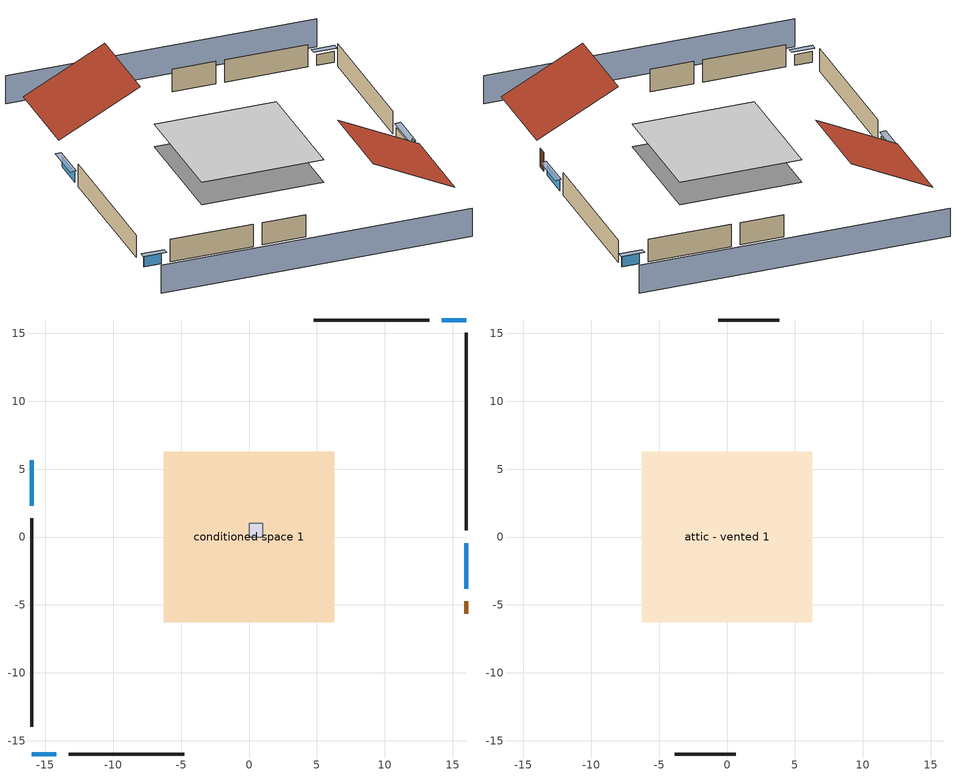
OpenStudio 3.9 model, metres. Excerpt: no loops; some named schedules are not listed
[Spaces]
conditioned space 1
 floor outside (Floor1 construction): -6.28,-6.28 -6.28,6.28 6.28,6.28 6.28,-6.28 z0.61
 wall outside (Wall1 construction): -15.98,1.36 -15.98,-13.97 z0.61:3.05
 wall outside (Wall2 construction): 13.28,15.98 4.76,15.98 z0.61:3.05
 wall outside (Wall3 construction): 15.98,0.48 15.98,15.05 z0.61:3.05
 wall outside (Wall4 construction): -13.28,-15.98 -4.76,-15.98 z0.61:3.05
 wall outside (AdiabaticWallConstruction): -15.98,5.66 -15.98,2.29 / 15.98,-3.82 15.98,-0.45 z0.61:1.71; 15.98,15.98 14.21,15.98 / -15.98,-15.98 -14.21,-15.98 z0.61:1.77
 wall outside (AdiabaticWallConstruction 1): 15.98,-5.66 15.98,-4.75 z0.61:2.64
 window (WindowConstruction): -15.98,5.66 -15.98,2.29 z0.61:1.71
 window (WindowConstruction 1): 15.98,15.98 14.21,15.98 z0.61:1.77
 window (WindowConstruction 2): 15.98,-3.82 15.98,-0.45 z0.61:1.71
 window (WindowConstruction 3): -15.98,-15.98 -14.21,-15.98 z0.61:1.77
 door (Door): 15.98,-5.66 15.98,-4.75 z0.61:2.64
central ac and furnace airloop ret air space
 floor adiabatic (AdiabaticConst): 0,0 0,1 1,1 1,0 z0
 wall adiabatic (AdiabaticConst): 0,1 0,0 1,0 1,1 0,1 z0:1
 ceiling adiabatic (AdiabaticConst): 1,0 1,1 0,1 0,0 z1
attic - vented 1
 floor to conditioned space 1 (Floor2 construction Reversed): -6.28,-6.28 -6.28,6.28 6.28,6.28 6.28,-6.28 z3.05
 wall outside (Wall5 construction): 3.83,15.98 -0.66,15.98 z0.61:3.05
 wall outside (Wall6 construction): -3.83,-15.98 0.66,-15.98 z0.61:3.05
 roof outside (Roof1 construction): -15.98,6.59,3.05 -7.58,6.59,7.25 -7.58,15.98,7.25 -15.98,15.98,3.05
 roof outside (Roof2 construction): 15.98,-6.59,3.05 7.58,-6.59,7.25 7.58,-15.98,7.25 15.98,-15.98,3.05
shading: -15.98,-20.55 15.98,-20.55 / 15.98,20.55 -15.98,20.55 z0:3.05; -15.98,1.99 -15.98,5.97 -16.59,5.97 -16.59,1.99 z2.01; 13.9,15.98 16.29,15.98 16.29,16.59 13.9,16.59 z2.07; 15.98,-0.14 15.98,-4.12 16.59,-4.12 16.59,-0.14 z2.01; -13.9,-15.98 -16.29,-15.98 -16.29,-16.59 -13.9,-16.59 z2.07
[Site]
Portland Intl Arpt_OR: Latitude {deg}=45.59; Longitude {deg}=-122.6; Time Zone {hr}=-8; Elevation {m}=33; Terrain=Suburbs; Keep Site Location Information=Yes
[Site:GroundTemperature:Shallow]
10.2558, 8.96328, 8.85977, 9.47314, 11.9355, 14.3863, 16.5111, 17.8571, 17.9714, 16.8767, 14.8061, 12.4304
[Site:WaterMainsTemperature]
Calculation Method=Schedule; Temperature Schedule=mains temperature schedule
[Building]
Building 1
[Material] Roughness=Rough
Name | Thickness {m} | Conductivity {W/m-K} | Density {kg/m3} | Specific Heat {J/kg-K} | Thermal Absorptance | Solar Absorptance | Visible Absorptance
asphalt or fiberglass shingles | 0.00635 | 0.162714 | 1121.4 | 1465.45 | 0.9 | 0.85 | 0.85
roof rigid ins | 0.00281632 | 0.029427 | 32.04 | 1214.23 | 0.9 | 0.7 | 0.7
osb sheathing 0.5 in. | 0.0127 | 0.115458 | 512.64 | 1214.23 | 0.9 | 0.6 | 0.6
wood siding | 0.0254 | 0.102417 | 544.68 | 1172.36 | 0.9 | 0.85 | 0.85
osb sheathing 0.5 in. 1 | 0.0127 | 0.115458 | 512.64 | 1214.23 | 0.9 | 0.7 | 0.7
wall stud and cavity | 0.1397 | 0.550994 | 139.0536 | 1170.24 | 0.9 | 0.7 | 0.7
gypsum board | 0.0127 | 0.160291 | 801 | 837.4 | 0.9 | 0.6 | 0.6
wall stud and cavity 1 | 0.1397 | 0.727959 | 139.0536 | 1170.24 | 0.9 | 0.6 | 0.6
floor stud and cavity | 0.1397 | 0.501511 | 92.3553 | 1139.71 | 0.9 | 0.7 | 0.7
osb sheathing 0.75 in. | 0.01905 | 0.115458 | 512.64 | 1214.23 | 0.9 | 0.7 | 0.7
floor covering | 0.0127 | 0.0433444 | 54.468 | 1339.84 | 0.9 | 0.6 | 0.6
ceiling loosefill ins | 0.0846667 | 0.0480833 | 16.02 | 1046.75 | 0.9 | 0.7 | 0.7
ceiling stud and cavity | 0.1397 | 0.302811 | 65.682 | 1177.47 | 0.9 | 0.7 | 0.7
wood siding 1; wood siding 2 | 0.0254 | 0.102417 | 544.68 | 1172.36
wall rigid ins | 0.512978 | 0.029427 | 32.04 | 1214.23 | 0.9 | 0.7 | 0.7
wall stud and cavity 2 | 0.0889 | 0.380278 | 52.3479 | 1209.89 | 0.9 | 0.7 | 0.7
door material | 0.04445 | 0.0612267 | 512.64 | 1214.23 | 0.9 | 0.7 | 0.7
wall stud and cavity 3 | 0.0889 | 0.391764 | 83.0341 | 1211.67 | 0.9 | 0.7 | 0.7
furniture material conditioned space 1 | 0.1524 | 0.115458 | 640.8 | 1214.23 | 0.9 | 0.6 | 0.6
[Construction]
Roof1 construction; Roof2 construction: asphalt or fiberglass shingles, roof rigid ins, osb sheathing 0.5 in.
Wall1 construction; Wall2 construction; Wall3 construction; Wall4 construction: wood siding, osb sheathing 0.5 in. 1, wall stud and cavity, gypsum board
Wall5 construction; Wall6 construction: wood siding, osb sheathing 0.5 in. 1, wall stud and cavity 1
Floor1 construction: floor stud and cavity, osb sheathing 0.75 in., floor covering
Floor2 construction Reversed: gypsum board, ceiling stud and cavity, ceiling loosefill ins
WindowConstruction; WindowConstruction 1; WindowConstruction 2; WindowConstruction 3: WindowMaterial
AdiabaticWallConstruction: wood siding 1, wall rigid ins, wall stud and cavity 2, gypsum board
Door: door material
AdiabaticWallConstruction 1: wood siding 2, wall rigid ins, wall stud and cavity 2, gypsum board
PartitionWallConstruction: gypsum board, wall stud and cavity 3, gypsum board
furniture construction conditioned space 1: furniture material conditioned space 1
AdiabaticConst: Adiabatic
[WindowMaterial:SimpleGlazingSystem]
WindowMaterial: U-Factor {W/m2-K}=6.58648; Solar Heat Gain Coefficient=0.76
[Material:NoMass]
Adiabatic: Roughness=Rough; Thermal Resistance {m2-K/W}=176.1
[ThermalZone] Multiplier=1; Use Ideal Air Loads=No
Name | Volume {m3} | Thermostat
conditioned space | 384.656 | conditioned space temperature setpoint
attic - vented | 147.678
central ac and furnace airloop ret air zone | 1
[Sizing:Zone] Zone Cooling Design Supply Air Temperature Input Method=SupplyAirTemperature; Zone Cooling Design Supply Air Temperature {C}=14; Zone Cooling Design Supply Air Temperature Difference {deltaC}=11.11; Zone Heating Design Supply Air Temperature Input Method=SupplyAirTemperature; Zone Heating Design Supply Air Temperature {C}=40; Zone Heating Design Supply Air Temperature Difference {deltaC}=11.11; Zone Cooling Design Supply Air Humidity Ratio {kg-H2O/kg-air}=0.0085; Zone Heating Design Supply Air Humidity Ratio {kg-H2O/kg-air}=0.008; Cooling Design Air Flow Method=DesignDay; Heating Design Air Flow Method=DesignDay; Account for Dedicated Outdoor Air System=No; Dedicated Outdoor Air System Control Strategy=NeutralSupplyAir; Dedicated Outdoor Air Low Setpoint Temperature for Design {C}=autosize; Dedicated Outdoor Air High Setpoint Temperature for Design {C}=autosize; Zone Load Sizing Method=Sensible Load Only No Latent Load; Zone Latent Cooling Design Supply Air Humidity Ratio Input Method=HumidityRatioDifference; Zone Cooling Design Supply Air Humidity Ratio Difference {kgWater/kgDryAir}=0.005; Zone Latent Heating Design Supply Air Humidity Ratio Input Method=HumidityRatioDifference; Zone Humidification Design Supply Air Humidity Ratio Difference {kgWater/kgDryAir}=0.005; Sizing Option=Coincident
attic - vented; central ac and furnace airloop ret air zone
[Space]
Name | Thermal Zone | Volume {m3}
conditioned space 1 | conditioned space | 384.656
attic - vented 1 | attic - vented | 147.678
central ac and furnace airloop ret air space | central ac and furnace airloop ret air zone
[ThermostatSetpoint:DualSetpoint]
conditioned space temperature setpoint: Heating Setpoint Temperature Schedule=heating setpoint; Cooling Setpoint Temperature Schedule=cooling setpoint; Temperature Difference Between Cutout And Setpoint {deltaC}=0
[SurfaceProperty:IncidentSolarMultiplier] Incident Solar Multiplier=1; Incident Solar Multiplier Schedule=trans schedule winter=0.85 summer=0.7
Window1; Window2; Window3; Window4
[InternalMass:Definition] Design Level Calculation Method=SurfaceArea
Name | Construction | Surface Area {m2}
partition wall mass | PartitionWallConstruction | 157.749
furniture mass conditioned space 1 | furniture construction conditioned space 1 | 63.09974
[InternalMass] Space or SpaceType=conditioned space 1; Multiplier=1
Name | Internal Mass Definition
partition wall mass | partition wall mass
furniture mass conditioned space 1 | furniture mass conditioned space 1
[Fan:SystemModel]
central ac and furnace supply fan: Availability Schedule=Always On Discrete; Design Maximum Air Flow Rate {m3/s}=0.80467; Speed Control Method=Discrete; Electric Power Minimum Flow Rate Fraction=0.2; Design Pressure Rise {Pa}=500; Motor Efficiency=1; Motor In Air Stream Fraction=1; Design Electric Power Consumption {W}=autosize; Design Power Sizing Method=PowerPerFlow; Electric Power Per Unit Flow Rate {W/(m3/s)}=1059.44; Electric Power Per Unit Flow Rate Per Unit Pressure {W-s/m3-Pa}=1.66667; Fan Total Efficiency=0.7; Motor Loss Radiative Fraction=0; Speed Flow Fraction 1=0.87801; Speed Electric Power Fraction 1=0.67685; Speed Flow Fraction 2=1; Speed Electric Power Fraction 2=1
[EnergyManagementSystem:Sensor]
Name | Output Variable or Output Meter Index Key | Output Variable or Output Meter
central_ac_and_furnace_supply_fan_s; central_ac_and_furnace_supply_fan_s_1 | central ac and furnace supply fan | Fan Electricity Energy
water_heater_T_set | water heater setpoint | Schedule Value
out_pb_s |  | Site Outdoor Air Barometric Pressure
out_wt_s |  | Site Outdoor Air Humidity Ratio
site_vw_s |  | Site Wind Speed
cool_season | cooling season schedule | Schedule Value
central_ac_and_furnace_airloop_Fan_RTF_s | central ac and furnace supply fan | Fan Runtime Fraction Speed 1
central_ac_and_furnace_airloop_Fan_RTF_s_1 | central ac and furnace supply fan | Fan Runtime Fraction Speed 2
central_ac_and_furnace_airloop_AH_MFR_s | Node 5 | System Node Mass Flow Rate
central_ac_and_furnace_airloop_AH_VFR_s | Node 5 | System Node Current Density Volume Flow Rate
central_ac_and_furnace_airloop_AH_Tout_s | Node 5 | System Node Temperature
central_ac_and_furnace_airloop_AH_Wout_s | Node 5 | System Node Humidity Ratio
central_ac_and_furnace_airloop_RA_T_s | Node 8 | System Node Temperature
central_ac_and_furnace_airloop_Ra_W_s | Node 8 | System Node Humidity Ratio
central_ac_and_furnace_airloop_0_DZ_T_s | attic - vented | Zone Air Temperature
central_ac_and_furnace_airloop_0_DZ_W_s | attic - vented | Zone Mean Air Humidity Ratio
natural_vent_s | natural vent schedule | Schedule Value
htg_sp_s | heating setpoint | Schedule Value
clg_sp_s | cooling setpoint | Schedule Value
mech_vent_range_fan_0_sch_s | mech vent range fan 0 schedule | Schedule Value
mech_vent_bath_fan_0_sch_s | mech vent bath fan 0 schedule | Schedule Value
clothes_dryer_exhaust_0_sch_s | clothes_dryer | Schedule Value
htg_load_cond |  | Heating:EnergyTransfer:Zone:CONDITIONED SPACE
clg_load_cond |  | Cooling:EnergyTransfer:Zone:CONDITIONED SPACE
htg_load_duct |  | Heating:EnergyTransfer:Zone:CENTRAL AC AND FURNACE AIRLOOP RET AIR ZONE
clg_load_duct |  | Cooling:EnergyTransfer:Zone:CENTRAL AC AND FURNACE AIRLOOP RET AIR ZONE
s_conv | Floor1 | Surface Inside Face Convection Heat Gain Energy
s_ig | Floor1 | Surface Inside Face Internal Gains Radiation Heat Gain Energy
s_sol | Floor1 | Surface Inside Face Solar Radiation Heat Gain Energy
s_lgt | Floor1 | Surface Inside Face Lights Radiation Heat Gain Energy
s_surf | Floor1 | Surface Inside Face Net Surface Thermal Radiation Heat Gain Energy
s_conv_1 | Floor2 | Surface Inside Face Convection Heat Gain Energy
s_ig_1 | Floor2 | Surface Inside Face Internal Gains Radiation Heat Gain Energy
s_sol_1 | Floor2 | Surface Inside Face Solar Radiation Heat Gain Energy
s_lgt_1 | Floor2 | Surface Inside Face Lights Radiation Heat Gain Energy
s_surf_1 | Floor2 | Surface Inside Face Net Surface Thermal Radiation Heat Gain Energy
ss_sol | Door1 | Surface Inside Face Solar Radiation Heat Gain Energy
ss_lgt | Door1 | Surface Inside Face Lights Radiation Heat Gain Energy
ss_conv | Door1 | Surface Inside Face Convection Heat Gain Energy
ss_ig | Door1 | Surface Inside Face Internal Gains Radiation Heat Gain Energy
ss_surf | Door1 | Surface Inside Face Net Surface Thermal Radiation Heat Gain Energy
ss_conv_1 | Window1 | Surface Inside Face Convection Heat Gain Energy
ss_ig_1 | Window1 | Surface Inside Face Internal Gains Radiation Heat Gain Energy
ss_surf_1 | Window1 | Surface Inside Face Net Surface Thermal Radiation Heat Gain Energy
ss_trans_in | Window1 | Surface Window Transmitted Solar Radiation Rate
ss_back_out | Window1 | Surface Window Shortwave from Zone Back Out Window Heat Transfer Rate
ss_trans_out | Window1 | Surface Inside Face Initial Transmitted Diffuse Transmitted Out Window Solar Radiation Rate
ss_conv_2 | Window2 | Surface Inside Face Convection Heat Gain Energy
ss_ig_2 | Window2 | Surface Inside Face Internal Gains Radiation Heat Gain Energy
ss_surf_2 | Window2 | Surface Inside Face Net Surface Thermal Radiation Heat Gain Energy
ss_trans_in_1 | Window2 | Surface Window Transmitted Solar Radiation Rate
ss_back_out_1 | Window2 | Surface Window Shortwave from Zone Back Out Window Heat Transfer Rate
ss_trans_out_1 | Window2 | Surface Inside Face Initial Transmitted Diffuse Transmitted Out Window Solar Radiation Rate
ss_conv_3 | Window3 | Surface Inside Face Convection Heat Gain Energy
ss_ig_3 | Window3 | Surface Inside Face Internal Gains Radiation Heat Gain Energy
ss_surf_3 | Window3 | Surface Inside Face Net Surface Thermal Radiation Heat Gain Energy
ss_trans_in_2 | Window3 | Surface Window Transmitted Solar Radiation Rate
ss_back_out_2 | Window3 | Surface Window Shortwave from Zone Back Out Window Heat Transfer Rate
ss_trans_out_2 | Window3 | Surface Inside Face Initial Transmitted Diffuse Transmitted Out Window Solar Radiation Rate
ss_conv_4 | Window4 | Surface Inside Face Convection Heat Gain Energy
ss_ig_4 | Window4 | Surface Inside Face Internal Gains Radiation Heat Gain Energy
ss_surf_4 | Window4 | Surface Inside Face Net Surface Thermal Radiation Heat Gain Energy
ss_trans_in_3 | Window4 | Surface Window Transmitted Solar Radiation Rate
ss_back_out_3 | Window4 | Surface Window Shortwave from Zone Back Out Window Heat Transfer Rate
ss_trans_out_3 | Window4 | Surface Inside Face Initial Transmitted Diffuse Transmitted Out Window Solar Radiation Rate
s_conv_2 | Wall1 | Surface Inside Face Convection Heat Gain Energy
s_ig_2 | Wall1 | Surface Inside Face Internal Gains Radiation Heat Gain Energy
s_sol_2 | Wall1 | Surface Inside Face Solar Radiation Heat Gain Energy
s_lgt_2 | Wall1 | Surface Inside Face Lights Radiation Heat Gain Energy
s_surf_2 | Wall1 | Surface Inside Face Net Surface Thermal Radiation Heat Gain Energy
s_conv_3 | Wall2 | Surface Inside Face Convection Heat Gain Energy
s_ig_3 | Wall2 | Surface Inside Face Internal Gains Radiation Heat Gain Energy
s_sol_3 | Wall2 | Surface Inside Face Solar Radiation Heat Gain Energy
s_lgt_3 | Wall2 | Surface Inside Face Lights Radiation Heat Gain Energy
s_surf_3 | Wall2 | Surface Inside Face Net Surface Thermal Radiation Heat Gain Energy
s_conv_4 | Wall3 | Surface Inside Face Convection Heat Gain Energy
s_ig_4 | Wall3 | Surface Inside Face Internal Gains Radiation Heat Gain Energy
s_sol_4 | Wall3 | Surface Inside Face Solar Radiation Heat Gain Energy
s_lgt_4 | Wall3 | Surface Inside Face Lights Radiation Heat Gain Energy
s_surf_4 | Wall3 | Surface Inside Face Net Surface Thermal Radiation Heat Gain Energy
s_conv_5 | Wall4 | Surface Inside Face Convection Heat Gain Energy
s_ig_5 | Wall4 | Surface Inside Face Internal Gains Radiation Heat Gain Energy
s_sol_5 | Wall4 | Surface Inside Face Solar Radiation Heat Gain Energy
s_lgt_5 | Wall4 | Surface Inside Face Lights Radiation Heat Gain Energy
s_surf_5 | Wall4 | Surface Inside Face Net Surface Thermal Radiation Heat Gain Energy
im_conv | furniture mass conditioned space 1 | Surface Inside Face Convection Heat Gain Energy
im_ig | furniture mass conditioned space 1 | Surface Inside Face Internal Gains Radiation Heat Gain Energy
im_sol | furniture mass conditioned space 1 | Surface Inside Face Solar Radiation Heat Gain Energy
im_lgt | furniture mass conditioned space 1 | Surface Inside Face Lights Radiation Heat Gain Energy
im_surf | furniture mass conditioned space 1 | Surface Inside Face Net Surface Thermal Radiation Heat Gain Energy
im_conv_1 | partition wall mass | Surface Inside Face Convection Heat Gain Energy
im_ig_1 | partition wall mass | Surface Inside Face Internal Gains Radiation Heat Gain Energy
im_sol_1 | partition wall mass | Surface Inside Face Solar Radiation Heat Gain Energy
im_lgt_1 | partition wall mass | Surface Inside Face Lights Radiation Heat Gain Energy
im_surf_1 | partition wall mass | Surface Inside Face Net Surface Thermal Radiation Heat Gain Energy
airflow_gain | infil flow | Infiltration Sensible Heat Gain Energy
airflow_loss | infil flow | Infiltration Sensible Heat Loss Energy
airflow_gain_1 | natural vent flow | Infiltration Sensible Heat Gain Energy
airflow_loss_1 | natural vent flow | Infiltration Sensible Heat Loss Energy
airflow_gain_2 | whole house fan flow | Infiltration Sensible Heat Gain Energy
airflow_loss_2 | whole house fan flow | Infiltration Sensible Heat Loss Energy
mv_conv | mech vent bath fan 0 | Electric Equipment Convective Heating Energy
mv_rad | mech vent bath fan 0 | Electric Equipment Radiant Heating Energy
mv_conv_1 | mech vent house fan | Electric Equipment Convective Heating Energy
mv_rad_1 | mech vent house fan | Electric Equipment Radiant Heating Energy
mv_conv_2 | mech vent house fan cfis | Electric Equipment Convective Heating Energy
mv_rad_2 | mech vent house fan cfis | Electric Equipment Radiant Heating Energy
mv_conv_3 | mech vent range fan 0 | Electric Equipment Convective Heating Energy
mv_rad_3 | mech vent range fan 0 | Electric Equipment Radiant Heating Energy
mv_conv_4 | mech vent house fan latent load | Other Equipment Convective Heating Energy
mv_rad_4 | mech vent house fan latent load | Other Equipment Radiant Heating Energy
mv_conv_5 | mech vent house fan sensible load | Other Equipment Convective Heating Energy
mv_rad_5 | mech vent house fan sensible load | Other Equipment Radiant Heating Energy
ducts_conv | central ac and furnace airloop_0 RetCondToRP | Other Equipment Convective Heating Energy
[ElectricEquipment:Definition] Design Level Calculation Method=EquipmentLevel
Name | Design Level {W} | Fraction Latent | Fraction Radiant | Fraction Lost
ceiling fan | 19.4518 | 0 | 0.558 | 0
clothes washer | 529.448 | 0.03 | 0.162 | 0.7
clothes dryer | 3927.38 | 0.015 | 0.081 | 0.85
dishwasher | 1184.1 | 0.3 | 0.18 | 0.4
fridge | 57.5342 | 0 | 0.6 | 0
fridge 2 | 90.9498 | 0 | 0.6 | 0
cooking range | 1893.56 | 0.08 | 0.432 | 0.2
misc tv | 732.311 | 0 | 0.6 | 0
misc plug loads | 629.017 | 0.021 | 0.558 | 0.049
misc pool pump | 811.129 | 0 | 0 | 1
whole house fan; mech vent house fan | 0 | 0 | 0 | 1
mech vent house fan cfis | 0 | 0 | 0 | 0
mech vent range fan 0; mech vent bath fan 0 | 30 | 0 | 0 | 1
[ElectricEquipment] Space or SpaceType=conditioned space 1
Name | Electric Equipment Definition | Schedule
ceiling fan | ceiling fan | ceiling_fan
clothes washer | clothes washer | clothes_washer
clothes dryer | clothes dryer | clothes_dryer
dishwasher | dishwasher | dishwasher
fridge | fridge | fridge schedule
fridge 1 | fridge 2 | fridge schedule 1
cooking range | cooking range | cooking_range
misc tv | misc tv | plug_loads_tv
misc plug loads | misc plug loads | plug_loads_other
misc pool pump | misc pool pump | misc pool pump schedule
whole house fan | whole house fan | Always On Discrete
mech vent house fan | mech vent house fan | mech vent house fan schedule
mech vent house fan cfis | mech vent house fan cfis | mech vent house fan cfis schedule
mech vent range fan 0 | mech vent range fan 0 | mech vent range fan 0 schedule
mech vent bath fan 0 | mech vent bath fan 0 | mech vent bath fan 0 schedule
[OtherEquipment:Definition] Design Level Calculation Method=EquipmentLevel
Name | Design Level {W} | Fraction Latent | Fraction Radiant | Fraction Lost
water heater sens; central ac and furnace airloop_0 SupSensLkToCond; central ac and furnace airloop_0 SupCondToLv; central ac and furnace airloop_0 RetCondToRP; central ac and furnace airloop_0 RetSensLkToRP; central ac and furnace airloop_0 SupCondToDZ; central ac and furnace airloop_0 RetCondToDZ; central ac and furnace airloop_0 SupSensLkToDZ; mech vent house fan sensible load | 0 | 0 | 0 | 0
water heater lat; central ac and furnace airloop_0 SupLatLkToCond; central ac and furnace airloop_0 RetLatLkToRP; central ac and furnace airloop_0 SupLatLkToDZ; mech vent house fan latent load | 0 | 1 | 0 | 0
water heater energy adjustment1 | 0.01 | 0 | 0 | 1
clothes dryer 2 | 0 | 0.015 | 0.081 | 0.85
cooking range 2 | 0 | 0.08 | 0.432 | 0.2
general water use sensible | -43.4886 | 0 | 0.6 | 0
general water use latent | 44.1266 | 1 | 0 | 0
[OtherEquipment]
Name | Other Equipment Definition | Space or SpaceType | Schedule | Fuel Type
water heater sens | water heater sens | conditioned space 1 | Always On Discrete
water heater lat | water heater lat | conditioned space 1 | Always On Discrete
water heater energy adjustment1 | water heater energy adjustment1 | conditioned space 1 | Always On Discrete | Electricity
clothes dryer 1 | clothes dryer 2 | conditioned space 1 | clothes_dryer | Electricity
cooking range 1 | cooking range 2 | conditioned space 1 | cooking_range | Electricity
general water use sensible | general water use sensible | conditioned space 1 | general water use schedule
general water use latent | general water use latent | conditioned space 1 | general water use schedule
central ac and furnace airloop_0 SupSensLkToCond | central ac and furnace airloop_0 SupSensLkToCond | conditioned space 1 | Always On Discrete
central ac and furnace airloop_0 SupLatLkToCond | central ac and furnace airloop_0 SupLatLkToCond | conditioned space 1 | Always On Discrete
central ac and furnace airloop_0 SupCondToLv | central ac and furnace airloop_0 SupCondToLv | conditioned space 1 | Always On Discrete
central ac and furnace airloop_0 RetCondToRP | central ac and furnace airloop_0 RetCondToRP | central ac and furnace airloop ret air space | Always On Discrete
central ac and furnace airloop_0 RetSensLkToRP | central ac and furnace airloop_0 RetSensLkToRP | central ac and furnace airloop ret air space | Always On Discrete
central ac and furnace airloop_0 RetLatLkToRP | central ac and furnace airloop_0 RetLatLkToRP | central ac and furnace airloop ret air space | Always On Discrete
central ac and furnace airloop_0 SupCondToDZ | central ac and furnace airloop_0 SupCondToDZ | attic - vented 1 | Always On Discrete
central ac and furnace airloop_0 RetCondToDZ | central ac and furnace airloop_0 RetCondToDZ | attic - vented 1 | Always On Discrete
central ac and furnace airloop_0 SupSensLkToDZ | central ac and furnace airloop_0 SupSensLkToDZ | attic - vented 1 | Always On Discrete
central ac and furnace airloop_0 SupLatLkToDZ | central ac and furnace airloop_0 SupLatLkToDZ | attic - vented 1 | Always On Discrete
mech vent house fan sensible load | mech vent house fan sensible load | conditioned space 1 | Always On Discrete
mech vent house fan latent load | mech vent house fan latent load | conditioned space 1 | Always On Discrete
[WaterUse:Equipment:Definition]
Name | Peak Flow Rate {m3/s}
clothes washer | 9.97547e-06
dishwasher | 6.33236e-06
[Lights:Definition]
interior lighting: Design Level Calculation Method=LightingLevel; Lighting Level {W}=849.404; Fraction Radiant=0.6; Fraction Visible=0.2; Return Air Fraction=0
[Lights]
interior lighting: Lights Definition=interior lighting; Space or SpaceType=conditioned space 1; Schedule=lighting_interior; Fraction Replaceable=1
[Exterior:Lights:Definition]
exterior lighting: Design Level {W}=42.5523
[Exterior:Lights]
exterior lighting: Exterior Lights Definition=exterior lighting; Schedule=exterior lighting schedule
[People:Definition]
occupants: Number of People Calculation Method=People; Number of People {people}=2; Fraction Radiant=0.314171; Sensible Heat Fraction=0.56303; Carbon Dioxide Generation Rate {m3/s-W}=0; Enable ASHRAE 55 Comfort Warnings=No; Mean Radiant Temperature Calculation Type=EnclosureAveraged
[People]
occupants: People Definition=occupants; Space or SpaceType=conditioned space 1; Number of People Schedule=occupants; Activity Level Schedule=occupants activity schedule; Multiplier=1
[ZoneMixing] Schedule=Always On Continuous; Design Flow Rate Calculation Method=Flow/Zone; Design Flow Rate {m3/s}=0
Name | Zone or Space | Source Zone or Space
central ac and furnace airloop_0 ZoneMixDZToCond mix | conditioned space | attic - vented
central ac and furnace airloop_0 ZoneMixCondToDZ mix; whole house fan mix | attic - vented | conditioned space
[SpaceInfiltration:DesignFlowRate] Schedule=Always On Discrete; Design Flow Rate Calculation Method=Flow/Space; Design Flow Rate {m3/s}=0
Name | Space or SpaceType
natural vent flow; whole house fan flow; infil flow | conditioned space 1
attic_vented 1 duct leakage imbalance infil flow | attic - vented 1
[SpaceInfiltration:EffectiveLeakageArea]
infil attic - vented 1: Space or SpaceType=attic - vented 1; Schedule=Always On Discrete; Effective Air Leakage Area {cm2}=5257.79; Stack Coefficient=0.000195296; Wind Coefficient=3.78745e-05
